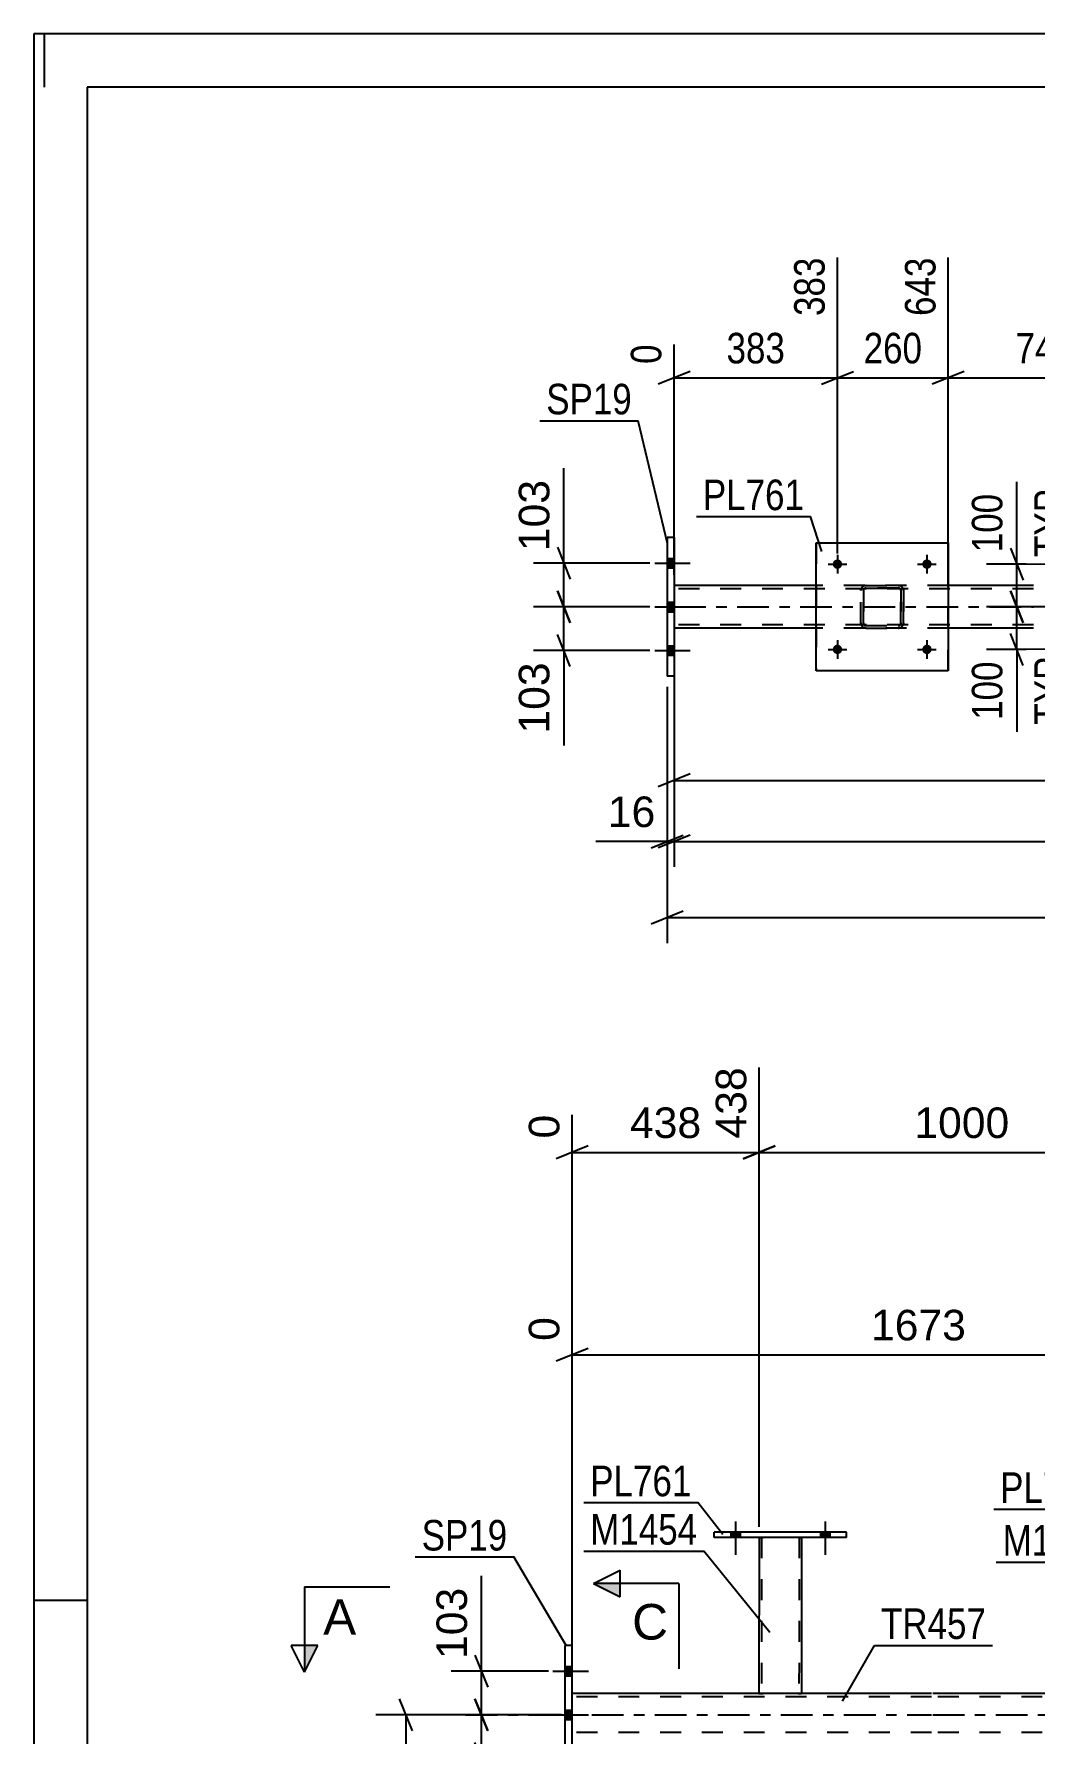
# Model space of a CAD drawing. Header units: millimetres. Extents: x 0 to 841, y 0 to 594.
# Drawn here: x 0 to 93.9, y 434.6 to 594 of the extents above; entities that cross this region are included whole.
import ezdxf

# ---------------------------------------------------------------- set-up
doc = ezdxf.new("R2010")
doc.units = ezdxf.units.MM
doc.linetypes.add('DXK_LINE_DOT2', pattern=[3.9198, 1.9599, -1.9599])
doc.linetypes.add('DXK_LINE_DOT3', pattern=[5.9187, 2.979, -0.9799, 0.9799, -0.9799])
doc.styles.add('Arial', font='ARIAL.TTF', dxfattribs={"height": 0.2})
doc.styles.add('Arial Narrow', font='ARIALN.TTF', dxfattribs={"height": 0.2})

# ---------------------------------------------------------------- blocks, each defined once
blk = doc.blocks.new('Unknown-318892622-1113')
at = {"color": 5, "linetype": 'Continuous'}
for p, q in [((841, 594), (0, 594)), ((0, 594), (0, 0)), ((1, 589), (1, 594)), ((836, 589), (5, 589)), ((5, 589), (5, 5)), ((5, 447), (0, 447))]:
    blk.add_line(p, q, dxfattribs=at)
blk = doc.blocks.new('Part-318892622-4693 - 4655')
at = {"color": 2, "linetype": 'Continuous'}
for p, q in [((49.87, 429.78), (49.87, 442.78)), ((50.51, 442.78), (49.87, 442.78)), ((50.51, 429.78), (50.51, 442.78)), ((49.87, 429.78), (50.51, 429.78))]:
    blk.add_line(p, q, dxfattribs=at)
blk = doc.blocks.new('Bolt-318892622-4871 - 4655')
at = {"linetype": 'Continuous'}
for points in [[(50.51, 439.94), (50.51, 440.82), (49.87, 440.82), (49.87, 439.94)], [(50.51, 439.94), (50.51, 440.82), (49.87, 440.82), (49.87, 439.94)], [(50.51, 439.94), (50.51, 440.82), (49.87, 440.82), (49.87, 439.94)], [(50.51, 435.82), (50.51, 436.7), (49.87, 436.7), (49.87, 435.82)], [(50.51, 435.82), (50.51, 436.7), (49.87, 436.7), (49.87, 435.82)], [(50.51, 431.74), (50.51, 432.62), (49.87, 432.62), (49.87, 431.74)], [(50.51, 431.74), (50.51, 432.62), (49.87, 432.62), (49.87, 431.74)], [(50.51, 431.74), (50.51, 432.62), (49.87, 432.62), (49.87, 431.74)]]:
    blk.add_hatch(color=1, dxfattribs=at).paths.add_polyline_path(points)
at = {"color": 1, "linetype": 'Continuous'}
for p, q in [((48.71, 440.38), (52.03, 440.38)), ((48.71, 440.38), (52.03, 440.38)), ((48.71, 440.38), (52.03, 440.38)), ((49.87, 440.82), (50.51, 440.82)), ((49.87, 440.82), (50.51, 440.82)), ((49.87, 440.82), (50.51, 440.82)), ((49.87, 439.94), (50.51, 439.94)), ((49.87, 439.94), (50.51, 439.94)), ((49.87, 439.94), (50.51, 439.94)), ((48.71, 436.26), (52.03, 436.26)), ((48.71, 436.26), (52.03, 436.26)), ((49.87, 436.7), (50.51, 436.7)), ((49.87, 436.7), (50.51, 436.7)), ((49.87, 435.82), (50.51, 435.82)), ((49.87, 435.82), (50.51, 435.82)), ((48.71, 432.18), (52.03, 432.18)), ((48.71, 432.18), (52.03, 432.18)), ((48.71, 432.18), (52.03, 432.18)), ((49.87, 432.62), (50.51, 432.62)), ((49.87, 432.62), (50.51, 432.62)), ((49.87, 432.62), (50.51, 432.62)), ((49.87, 431.74), (50.51, 431.74)), ((49.87, 431.74), (50.51, 431.74)), ((49.87, 431.74), (50.51, 431.74))]:
    blk.add_line(p, q, dxfattribs=at)
blk = doc.blocks.new('Part-318892622-5019 - 4655')
at = {"color": 2, "linetype": 'Continuous'}
for p, q in [((68.05, 452.92), (68.04, 438.28)), ((72.05, 452.92), (72.04, 438.28)), ((68.08, 438.28), (68.04, 438.28)), ((68.18, 438.28), (68.08, 438.28)), ((68.34, 438.28), (68.18, 438.28)), ((71.74, 438.28), (68.34, 438.28)), ((71.9, 438.28), (71.74, 438.28)), ((72, 438.28), (71.9, 438.28)), ((72.04, 438.28), (72, 438.28))]:
    blk.add_line(p, q, dxfattribs=at)
at = {"color": 7, "linetype": 'DXK_LINE_DOT2'}
for p, q in [((68.05, 452.92), (68.05, 452.92)), ((68.05, 452.92), (68.05, 452.92)), ((68.05, 452.92), (68.05, 452.92)), ((68.08, 452.92), (68.05, 452.92)), ((68.05, 452.92), (68.08, 452.92)), ((68.19, 452.92), (68.08, 452.92)), ((68.08, 452.92), (68.19, 452.92)), ((68.34, 452.92), (68.19, 452.92)), ((68.19, 452.92), (68.34, 452.92)), ((68.29, 452.92), (68.28, 438.28)), ((68.29, 452.92), (68.29, 452.92)), ((68.3, 452.92), (68.29, 452.92)), ((68.29, 452.92), (68.3, 452.92)), ((68.36, 452.92), (68.3, 452.92)), ((68.3, 452.92), (68.36, 452.92)), ((71.75, 452.92), (68.34, 452.92)), ((71.75, 452.92), (68.34, 452.92)), ((71.66, 452.92), (68.36, 452.92)), ((68.36, 452.92), (68.43, 452.92)), ((71.74, 452.92), (68.43, 452.92)), ((71.74, 452.92), (71.66, 452.92)), ((71.79, 452.92), (71.74, 452.92)), ((71.74, 452.92), (71.79, 452.92)), ((71.75, 452.92), (71.91, 452.92)), ((71.91, 452.92), (71.75, 452.92)), ((71.81, 452.92), (71.79, 452.92)), ((71.79, 452.92), (71.81, 452.92)), ((71.81, 452.92), (71.8, 438.28)), ((71.81, 452.92), (71.81, 452.92)), ((71.91, 452.92), (72.01, 452.92)), ((72.01, 452.92), (71.91, 452.92)), ((72.01, 452.92), (72.05, 452.92)), ((72.05, 452.92), (72.01, 452.92)), ((72.05, 452.92), (72.05, 452.92)), ((72.05, 452.92), (72.05, 452.92)), ((72.05, 452.92), (72.05, 452.92)), ((68.04, 438.28), (68.08, 438.28)), ((68.08, 438.28), (68.18, 438.28)), ((68.18, 438.28), (68.34, 438.28)), ((68.3, 438.28), (68.28, 438.28)), ((68.28, 438.28), (68.3, 438.28)), ((68.35, 438.28), (68.3, 438.28)), ((68.3, 438.28), (68.34, 438.28)), ((71.74, 438.28), (68.34, 438.28)), ((68.34, 438.28), (68.35, 438.28)), ((71.65, 438.28), (68.35, 438.28)), ((68.35, 438.28), (68.43, 438.28)), ((71.73, 438.28), (68.43, 438.28)), ((71.73, 438.28), (71.65, 438.28)), ((71.78, 438.28), (71.73, 438.28)), ((71.73, 438.28), (71.78, 438.28)), ((71.74, 438.28), (71.9, 438.28)), ((71.8, 438.28), (71.78, 438.28)), ((71.78, 438.28), (71.8, 438.28)), ((71.9, 438.28), (72, 438.28)), ((72, 438.28), (72.04, 438.28))]:
    blk.add_line(p, q, dxfattribs=at)
blk = doc.blocks.new('Part-318892622-5024 - 4655')
at = {"color": 2, "linetype": 'Continuous'}
for p, q in [((63.85, 452.92), (63.85, 453.4)), ((76.25, 453.4), (63.85, 453.4)), ((76.25, 452.92), (63.85, 452.92)), ((76.25, 452.92), (76.25, 453.4))]:
    blk.add_line(p, q, dxfattribs=at)
blk = doc.blocks.new('Part-318892622-5029 - 4655')
at = {"color": 2, "linetype": 'Continuous'}
for p, q in [((68.04, 438.28), (50.51, 438.28)), ((84.25, 438.28), (72.04, 438.28)), ((106.1, 438.28), (84.35, 438.28))]:
    blk.add_line(p, q, dxfattribs=at)
at = {"color": 7, "linetype": 'DXK_LINE_DOT2'}
for p, q in [((50.51, 434.28), (50.51, 438.28)), ((84.25, 437.96), (50.51, 437.96)), ((72.04, 438.28), (68.04, 438.28)), ((768.84, 437.96), (84.35, 437.96)), ((84.25, 434.6), (50.51, 434.6)), ((768.84, 434.6), (84.35, 434.6))]:
    blk.add_line(p, q, dxfattribs=at)
at = {"color": 7, "linetype": 'DXK_LINE_DOT3'}
for p, q in [((40.51, 436.28), (84.25, 436.28)), ((84.35, 436.28), (778.64, 436.28))]:
    blk.add_line(p, q, dxfattribs=at)
blk = doc.blocks.new('Bolt-318892622-5100 - 4655')
at = {"linetype": 'Continuous'}
for points in [[(65.41, 452.92), (66.29, 452.92), (66.29, 453.4), (65.41, 453.4)], [(73.81, 452.92), (74.69, 452.92), (74.69, 453.4), (73.81, 453.4)]]:
    blk.add_hatch(color=1, dxfattribs=at).paths.add_polyline_path(points)
at = {"color": 1, "linetype": 'Continuous'}
for p, q in [((65.85, 454.4), (65.85, 451.28)), ((74.25, 454.4), (74.25, 451.28)), ((65.41, 453.4), (65.41, 452.92)), ((66.29, 453.4), (66.29, 452.92)), ((73.81, 453.4), (73.81, 452.92)), ((74.69, 453.4), (74.69, 452.92))]:
    blk.add_line(p, q, dxfattribs=at)
blk = doc.blocks.new('Bolt-318892622-5129 - 4655')
at = {"linetype": 'Continuous'}
for points in [[(65.41, 452.92), (66.29, 452.92), (66.29, 453.4), (65.41, 453.4)], [(73.81, 452.92), (74.69, 452.92), (74.69, 453.4), (73.81, 453.4)]]:
    blk.add_hatch(color=1, dxfattribs=at).paths.add_polyline_path(points)
at = {"color": 1, "linetype": 'Continuous'}
for p, q in [((65.85, 454.4), (65.85, 451.28)), ((74.25, 454.4), (74.25, 451.28)), ((65.41, 453.4), (65.41, 452.92)), ((66.29, 453.4), (66.29, 452.92)), ((73.81, 453.4), (73.81, 452.92)), ((74.69, 453.4), (74.69, 452.92))]:
    blk.add_line(p, q, dxfattribs=at)
blk = doc.blocks.new('Part-318892622-6570 - 6435')
at = {"color": 2, "linetype": 'Continuous'}
for p, q in [((60.08, 546.75), (59.44, 546.75)), ((59.44, 546.75), (59.44, 533.75)), ((60.08, 546.75), (60.08, 533.75)), ((60.08, 533.75), (59.44, 533.75))]:
    blk.add_line(p, q, dxfattribs=at)
blk = doc.blocks.new('Bolt-318892622-6442 - 6435')
at = {"linetype": 'Continuous'}
for points in [[(74.97, 544.25), (74.98, 544.34), (75.01, 544.43), (75.05, 544.51), (75.12, 544.58), (75.19, 544.63), (75.27, 544.67), (75.36, 544.69), (75.46, 544.69), (75.55, 544.67), (75.63, 544.63), (75.7, 544.58), (75.77, 544.51), (75.81, 544.43), (75.84, 544.34), (75.85, 544.25), (75.84, 544.16), (75.81, 544.07), (75.77, 543.99), (75.7, 543.92), (75.63, 543.87), (75.55, 543.83), (75.46, 543.81), (75.36, 543.81), (75.27, 543.83), (75.19, 543.87), (75.12, 543.92), (75.05, 543.99), (75.01, 544.07), (74.98, 544.16)], [(83.37, 544.25), (83.38, 544.34), (83.41, 544.43), (83.45, 544.51), (83.52, 544.58), (83.59, 544.63), (83.67, 544.67), (83.76, 544.69), (83.86, 544.69), (83.95, 544.67), (84.03, 544.63), (84.1, 544.58), (84.17, 544.51), (84.21, 544.43), (84.24, 544.34), (84.25, 544.25), (84.24, 544.16), (84.21, 544.07), (84.17, 543.99), (84.1, 543.92), (84.03, 543.87), (83.95, 543.83), (83.86, 543.81), (83.76, 543.81), (83.67, 543.83), (83.59, 543.87), (83.52, 543.92), (83.45, 543.99), (83.41, 544.07), (83.38, 544.16)]]:
    blk.add_hatch(color=1, dxfattribs=at).paths.add_polyline_path(points)
at = {"color": 1, "linetype": 'Continuous'}
for p, q in [((74.53, 544.25), (76.29, 544.25)), ((75.41, 545.13), (75.41, 543.37)), ((82.93, 544.25), (84.69, 544.25)), ((83.81, 545.13), (83.81, 543.37))]:
    blk.add_line(p, q, dxfattribs=at)
blk = doc.blocks.new('Part-318892622-6510 - 6435')
at = {"color": 7, "linetype": 'DXK_LINE_DOT2'}
for p, q in [((77.9, 542.21), (78.08, 542.25)), ((78.09, 542.25), (77.91, 542.21)), ((78.09, 542.25), (78.08, 542.25)), ((78.08, 542.25), (81.12, 542.25)), ((78.09, 542.25), (81.13, 542.25)), ((81.12, 542.25), (81.13, 542.25)), ((81.12, 542.25), (81.31, 542.21)), ((81.31, 542.21), (81.13, 542.25)), ((77.6, 541.77), (77.64, 541.95)), ((77.6, 541.77), (77.61, 541.77)), ((77.6, 538.73), (77.6, 541.77)), ((77.65, 541.95), (77.61, 541.77)), ((77.61, 538.73), (77.61, 541.77)), ((77.86, 541.86), (77.84, 541.77)), ((77.85, 541.77), (77.84, 541.77)), ((77.84, 541.77), (77.84, 538.73)), ((77.85, 541.77), (77.87, 541.86)), ((77.85, 538.73), (77.85, 541.77)), ((77.92, 541.94), (77.86, 541.86)), ((77.87, 541.86), (77.92, 541.94)), ((77.92, 541.94), (78, 541.99)), ((77.99, 541.99), (77.92, 541.94)), ((78.08, 542.01), (77.99, 541.99)), ((78, 541.99), (78.09, 542.01)), ((78.08, 542.01), (78.09, 542.01)), ((81.12, 542.01), (78.08, 542.01)), ((78.09, 542.01), (81.13, 542.01)), ((81.13, 542.01), (81.12, 542.01)), ((81.22, 541.99), (81.12, 542.01)), ((81.13, 542.01), (81.22, 541.99)), ((81.22, 541.99), (81.22, 541.99)), ((81.22, 541.99), (81.3, 541.94)), ((81.29, 541.94), (81.22, 541.99)), ((81.35, 541.86), (81.29, 541.94)), ((81.3, 541.94), (81.35, 541.86)), ((81.35, 541.86), (81.37, 541.77)), ((81.36, 541.77), (81.35, 541.86)), ((81.37, 541.77), (81.36, 541.77)), ((81.36, 541.77), (81.36, 538.73)), ((81.37, 538.73), (81.37, 541.77)), ((81.57, 541.95), (81.6, 541.77)), ((81.61, 541.77), (81.57, 541.95)), ((81.61, 541.77), (81.6, 541.77)), ((81.6, 541.77), (81.6, 538.73)), ((81.61, 538.73), (81.61, 541.77)), ((77.61, 538.73), (77.6, 538.73)), ((77.64, 538.55), (77.6, 538.73)), ((77.61, 538.73), (77.65, 538.55)), ((77.84, 538.73), (77.85, 538.73)), ((77.84, 538.73), (77.86, 538.64)), ((77.87, 538.64), (77.85, 538.73)), ((77.86, 538.64), (77.92, 538.56)), ((77.92, 538.56), (77.87, 538.64)), ((77.9, 538.29), (77.91, 538.29)), ((78.08, 538.25), (77.9, 538.29)), ((77.91, 538.29), (78.09, 538.25)), ((78, 538.51), (77.92, 538.56)), ((77.92, 538.56), (77.99, 538.51)), ((77.99, 538.51), (78.08, 538.49)), ((78.09, 538.49), (78, 538.51)), ((78.09, 538.49), (78.08, 538.49)), ((78.08, 538.49), (81.12, 538.49)), ((78.09, 538.25), (78.08, 538.25)), ((78.08, 538.25), (81.12, 538.25)), ((78.09, 538.49), (81.13, 538.49)), ((78.09, 538.25), (81.13, 538.25)), ((81.12, 538.49), (81.22, 538.51)), ((81.12, 538.49), (81.13, 538.49)), ((81.31, 538.29), (81.12, 538.25)), ((81.12, 538.25), (81.13, 538.25)), ((81.22, 538.51), (81.13, 538.49)), ((81.13, 538.25), (81.31, 538.29)), ((81.3, 538.56), (81.22, 538.51)), ((81.22, 538.51), (81.29, 538.56)), ((81.29, 538.56), (81.35, 538.64)), ((81.35, 538.64), (81.3, 538.56)), ((81.37, 538.73), (81.35, 538.64)), ((81.35, 538.64), (81.36, 538.73)), ((81.36, 538.73), (81.37, 538.73)), ((81.6, 538.73), (81.57, 538.55)), ((81.57, 538.55), (81.61, 538.73)), ((81.6, 538.73), (81.61, 538.73))]:
    blk.add_line(p, q, dxfattribs=at)
at = {"color": 7, "linetype": 'DXK_LINE_DOT3'}
blk.add_line((79.61, 540.25), (79.6, 540.25), dxfattribs=at)
at = {"color": 7, "linetype": 'DXK_LINE_DOT2'}
for centre, start, end in [((78.08, 541.77), 112.5, 157.5), ((78.09, 541.77), 112.5, 157.5), ((81.12, 541.77), 22.5, 67.5), ((81.13, 541.77), 22.5, 67.5), ((78.08, 538.73), 202.5, 247.5), ((78.09, 538.73), 202.5, 247.5), ((81.12, 538.73), 292.5, 337.5), ((81.13, 538.73), 292.5, 337.5)]:
    blk.add_arc(centre, 0.48, start, end, dxfattribs=at)
blk = doc.blocks.new('Bolt-318892622-6516 - 6435')
at = {"linetype": 'Continuous'}
for points in [[(59.44, 544.79), (59.44, 543.91), (60.08, 543.91), (60.08, 544.79)], [(59.44, 544.79), (59.44, 543.91), (60.08, 543.91), (60.08, 544.79)], [(59.44, 544.79), (59.44, 543.91), (60.08, 543.91), (60.08, 544.79)], [(59.44, 540.67), (59.44, 539.79), (60.08, 539.79), (60.08, 540.67)], [(59.44, 540.67), (59.44, 539.79), (60.08, 539.79), (60.08, 540.67)], [(59.44, 536.59), (59.44, 535.71), (60.08, 535.71), (60.08, 536.59)], [(59.44, 536.59), (59.44, 535.71), (60.08, 535.71), (60.08, 536.59)], [(59.44, 536.59), (59.44, 535.71), (60.08, 535.71), (60.08, 536.59)]]:
    blk.add_hatch(color=1, dxfattribs=at).paths.add_polyline_path(points)
at = {"color": 1, "linetype": 'Continuous'}
for p, q in [((58.28, 544.35), (61.6, 544.35)), ((58.28, 544.35), (61.6, 544.35)), ((58.28, 544.35), (61.6, 544.35)), ((59.44, 544.79), (60.08, 544.79)), ((59.44, 544.79), (60.08, 544.79)), ((59.44, 544.79), (60.08, 544.79)), ((59.44, 543.91), (60.08, 543.91)), ((59.44, 543.91), (60.08, 543.91)), ((59.44, 543.91), (60.08, 543.91)), ((59.44, 540.67), (60.08, 540.67)), ((59.44, 540.67), (60.08, 540.67)), ((58.28, 540.23), (61.6, 540.23)), ((58.28, 540.23), (61.6, 540.23)), ((59.44, 539.79), (60.08, 539.79)), ((59.44, 539.79), (60.08, 539.79)), ((58.28, 536.15), (61.6, 536.15)), ((58.28, 536.15), (61.6, 536.15)), ((58.28, 536.15), (61.6, 536.15)), ((59.44, 536.59), (60.08, 536.59)), ((59.44, 536.59), (60.08, 536.59)), ((59.44, 536.59), (60.08, 536.59)), ((59.44, 535.71), (60.08, 535.71)), ((59.44, 535.71), (60.08, 535.71)), ((59.44, 535.71), (60.08, 535.71))]:
    blk.add_line(p, q, dxfattribs=at)
blk = doc.blocks.new('Bolt-318892622-6454 - 6435')
at = {"linetype": 'Continuous'}
for points in [[(74.97, 536.25), (74.98, 536.34), (75.01, 536.43), (75.05, 536.51), (75.12, 536.58), (75.19, 536.63), (75.27, 536.67), (75.36, 536.69), (75.46, 536.69), (75.55, 536.67), (75.63, 536.63), (75.7, 536.58), (75.77, 536.51), (75.81, 536.43), (75.84, 536.34), (75.85, 536.25), (75.84, 536.16), (75.81, 536.07), (75.77, 535.99), (75.7, 535.92), (75.63, 535.87), (75.55, 535.83), (75.46, 535.81), (75.36, 535.81), (75.27, 535.83), (75.19, 535.87), (75.12, 535.92), (75.05, 535.99), (75.01, 536.07), (74.98, 536.16)], [(83.37, 536.25), (83.38, 536.34), (83.41, 536.43), (83.45, 536.51), (83.52, 536.58), (83.59, 536.63), (83.67, 536.67), (83.76, 536.69), (83.86, 536.69), (83.95, 536.67), (84.03, 536.63), (84.1, 536.58), (84.17, 536.51), (84.21, 536.43), (84.24, 536.34), (84.25, 536.25), (84.24, 536.16), (84.21, 536.07), (84.17, 535.99), (84.1, 535.92), (84.03, 535.87), (83.95, 535.83), (83.86, 535.81), (83.76, 535.81), (83.67, 535.83), (83.59, 535.87), (83.52, 535.92), (83.45, 535.99), (83.41, 536.07), (83.38, 536.16)]]:
    blk.add_hatch(color=1, dxfattribs=at).paths.add_polyline_path(points)
at = {"color": 1, "linetype": 'Continuous'}
for p, q in [((74.53, 536.25), (76.29, 536.25)), ((75.41, 537.13), (75.41, 535.37)), ((82.93, 536.25), (84.69, 536.25)), ((83.81, 537.13), (83.81, 535.37))]:
    blk.add_line(p, q, dxfattribs=at)
blk = doc.blocks.new('Part-318892622-6492 - 6435')
at = {"color": 2, "linetype": 'Continuous'}
for p, q in [((73.41, 542.25), (60.08, 542.25)), ((93.81, 542.25), (85.81, 542.25)), ((73.41, 538.25), (60.08, 538.25)), ((93.81, 538.25), (85.81, 538.25))]:
    blk.add_line(p, q, dxfattribs=at)
at = {"color": 7, "linetype": 'DXK_LINE_DOT2'}
for p, q in [((60.08, 542.25), (60.08, 538.25)), ((85.81, 542.25), (73.41, 542.25)), ((93.81, 541.93), (60.08, 541.93)), ((93.81, 538.57), (60.08, 538.57)), ((85.81, 538.25), (73.41, 538.25))]:
    blk.add_line(p, q, dxfattribs=at)
at = {"color": 7, "linetype": 'DXK_LINE_DOT3'}
blk.add_line((60.08, 540.25), (93.81, 540.25), dxfattribs=at)
blk = doc.blocks.new('Part-318892622-6497 - 6435')
at = {"color": 2, "linetype": 'Continuous'}
for p, q in [((73.41, 534.25), (73.41, 546.25)), ((73.41, 546.25), (73.41, 546.25)), ((73.41, 546.25), (85.81, 546.25)), ((85.81, 546.25), (85.81, 534.25)), ((73.41, 534.25), (73.41, 534.25)), ((85.81, 534.25), (73.41, 534.25))]:
    blk.add_line(p, q, dxfattribs=at)
at = {"color": 7, "linetype": 'DXK_LINE_DOT2'}
for p, q in [((73.41, 546.25), (73.41, 534.25)), ((73.41, 546.25), (73.41, 546.25)), ((85.81, 534.25), (85.81, 546.25)), ((73.41, 534.25), (73.41, 534.25))]:
    blk.add_line(p, q, dxfattribs=at)
blk = doc.blocks.new('StraightDimension-318892622-6076 - 4655')
at = {"color": 7, "linetype": 'Continuous'}
for p, q in [((35.52, 434.78), (34.32, 437.78)), ((49.51, 436.28), (32.07, 436.28)), ((34.92, 310.42), (34.92, 436.28)), ((34.32, 311.92), (35.52, 308.92)), ((92.51, 310.42), (32.07, 310.42))]:
    blk.add_line(p, q, dxfattribs=at)
at = {"color": 0}
blk.add_wipeout([(34.17, 378.4), (29.97, 378.4), (29.97, 368.31), (34.17, 368.31)], dxfattribs=at)
at = {"color": 3, "style": 'Arial'}
blk.add_text('3147', height=2.865, rotation=90.0002, dxfattribs=at).set_placement((33.57, 368.91))
blk = doc.blocks.new('StraightDimension-318892622-5683 - 4655')
at = {"color": 7, "linetype": 'Continuous'}
for p, q in [((41.39, 441.88), (42.59, 438.88)), ((48.28, 440.38), (39.14, 440.38)), ((41.99, 436.28), (41.99, 440.38)), ((42.59, 434.78), (41.39, 437.78)), ((48.87, 436.28), (39.14, 436.28))]:
    blk.add_line(p, q, dxfattribs=at)
at = {"color": 0}
blk.add_wipeout([(41.24, 448.78), (37.04, 448.78), (37.04, 440.91), (41.24, 440.91)], dxfattribs=at)
at = {"color": 7, "linetype": 'Continuous'}
blk.add_line((41.99, 440.38), (41.99, 449.3), dxfattribs=at)
blk.add_line((41.99, 440.38), (41.99, 449.3), dxfattribs=at)
at = {"color": 3, "style": 'Arial'}
blk.add_text('103', height=2.865, rotation=90.0002, dxfattribs=at).set_placement((40.64, 441.51))
blk = doc.blocks.new('StraightDimension-318892622-5236 - 4655')
at = {"color": 7, "linetype": 'Continuous'}
for p, q in [((115.49, 435.28), (115.49, 480.25)), ((50.51, 439.28), (50.51, 473.58)), ((52.01, 470.66), (49.01, 469.46)), ((113.99, 469.46), (116.99, 470.66)), ((50.51, 470.06), (115.49, 470.06))]:
    blk.add_line(p, q, dxfattribs=at)
at = {"color": 0, "linetype": 'Continuous'}
for points in [[(114.89, 480.85), (110.69, 480.85), (110.69, 470.76), (114.89, 470.76)], [(49.91, 474.18), (45.71, 474.18), (45.71, 470.76), (49.91, 470.76)]]:
    blk.add_wipeout(points, dxfattribs=at)
at = {"color": 0}
blk.add_wipeout([(88.05, 470.81), (88.05, 475.01), (77.96, 475.01), (77.96, 470.81)], dxfattribs=at)
at = {"color": 3, "linetype": 'Continuous', "style": 'Arial'}
for s, height, p in [('1673', 2.865, (114.29, 471.36)), ('0', 2.87, (49.31, 471.36))]:
    blk.add_text(s, height=height, rotation=90.0002, dxfattribs=at).set_placement(p)
at = {"color": 3, "style": 'Arial'}
blk.add_text('1673', height=2.865, dxfattribs=at).set_placement((78.56, 471.41))
blk = doc.blocks.new('StraightDimension-318892622-5501 - 4655')
at = {"color": 7, "linetype": 'Continuous'}
for p, q in [((106.11, 453.91), (106.11, 499.25)), ((68.05, 453.92), (68.05, 497.02)), ((69.55, 489.65), (66.55, 488.45)), ((104.61, 488.45), (107.61, 489.65)), ((68.05, 489.05), (106.11, 489.05))]:
    blk.add_line(p, q, dxfattribs=at)
at = {"color": 0, "linetype": 'Continuous'}
blk.add_wipeout([(105.51, 499.85), (101.31, 499.85), (101.31, 489.75), (105.51, 489.75)], dxfattribs=at)
at = {"color": 0}
blk.add_wipeout([(92.12, 489.8), (92.12, 494), (82.03, 494), (82.03, 489.8)], dxfattribs=at)
at = {"color": 3, "linetype": 'Continuous', "style": 'Arial'}
blk.add_text('1438', height=2.865, rotation=90.0002, dxfattribs=at).set_placement((104.91, 490.35))
at = {"color": 3, "style": 'Arial'}
blk.add_text('1000', height=2.865, dxfattribs=at).set_placement((82.63, 490.4))
blk = doc.blocks.new('StraightDimension-318892622-5651 - 4655')
at = {"color": 7, "linetype": 'Continuous'}
for p, q in [((68.05, 453.92), (68.05, 497.02)), ((50.51, 439.28), (50.51, 492.58)), ((52.01, 489.65), (49.01, 488.45)), ((66.55, 488.45), (69.55, 489.65)), ((50.51, 489.05), (68.05, 489.05))]:
    blk.add_line(p, q, dxfattribs=at)
at = {"color": 0, "linetype": 'Continuous'}
blk.add_wipeout([(49.91, 493.18), (45.71, 493.18), (45.71, 489.75), (49.91, 489.75)], dxfattribs=at)
at = {"color": 0}
blk.add_wipeout([(63.21, 489.8), (63.21, 494), (55.34, 494), (55.34, 489.8)], dxfattribs=at)
at = {"color": 3, "style": 'Arial'}
blk.add_text('438', height=2.865, dxfattribs=at).set_placement((55.94, 490.4))
at = {"color": 3, "linetype": 'Continuous', "style": 'Arial'}
blk.add_text('0', height=2.87, rotation=90.0002, dxfattribs=at).set_placement((49.31, 490.35))
at = {"color": 0, "linetype": 'Continuous'}
blk.add_wipeout([(67.45, 497.62), (63.25, 497.62), (63.25, 489.75), (67.45, 489.75)], dxfattribs=at)
at = {"color": 3, "linetype": 'Continuous', "style": 'Arial'}
blk.add_text('438', height=2.865, rotation=90.0002, dxfattribs=at).set_placement((66.85, 490.35))
blk = doc.blocks.new('StraightDimension-318892622-5675 - 4655')
at = {"color": 7, "linetype": 'Continuous'}
for p, q in [((41.39, 437.78), (42.59, 434.78)), ((48.87, 436.28), (39.14, 436.28)), ((41.99, 432.18), (41.99, 436.28)), ((42.59, 430.68), (41.39, 433.68)), ((48.25, 432.18), (39.14, 432.18))]:
    blk.add_line(p, q, dxfattribs=at)
at = {"color": 0}
blk.add_wipeout([(41.24, 431.66), (37.04, 431.66), (37.04, 423.79), (41.24, 423.79)], dxfattribs=at)
at = {"color": 7, "linetype": 'Continuous'}
blk.add_line((41.99, 432.18), (41.99, 423.26), dxfattribs=at)
blk.add_line((41.99, 432.18), (41.99, 423.26), dxfattribs=at)
at = {"color": 3, "style": 'Arial'}
blk.add_text('103', height=2.865, rotation=90.0002, dxfattribs=at).set_placement((40.64, 424.39))
blk = doc.blocks.new('StraightDimension-318892622-6846 - 6435')
at = {"color": 7, "linetype": 'Continuous'}
for p, q in [((49.12, 541.75), (50.32, 538.75)), ((57.8, 540.25), (46.87, 540.25)), ((49.72, 536.15), (49.72, 540.25)), ((50.32, 534.65), (49.12, 537.65)), ((57.8, 536.15), (46.87, 536.15))]:
    blk.add_line(p, q, dxfattribs=at)
at = {"color": 0}
blk.add_wipeout([(48.97, 535.62), (44.77, 535.62), (44.77, 527.75), (48.97, 527.75)], dxfattribs=at)
at = {"color": 7, "linetype": 'Continuous'}
blk.add_line((49.72, 536.15), (49.72, 527.23), dxfattribs=at)
blk.add_line((49.72, 536.15), (49.72, 527.23), dxfattribs=at)
at = {"color": 3, "style": 'Arial'}
blk.add_text('103', height=2.865, rotation=90.0002, dxfattribs=at).set_placement((48.37, 528.35))
blk = doc.blocks.new('StraightDimension-318892622-6740 - 6435')
at = {"color": 7, "linetype": 'Continuous'}
for p, q in [((59.44, 532.75), (59.44, 508.68)), ((60.94, 511.68), (57.94, 510.48)), ((59.44, 511.08), (769.48, 511.08))]:
    blk.add_line(p, q, dxfattribs=at)
blk = doc.blocks.new('StraightDimension-318892622-6751 - 6435')
at = {"color": 7, "linetype": 'Continuous'}
for p, q in [((91.64, 545.75), (92.84, 542.75)), ((102.91, 544.25), (89.39, 544.25)), ((92.24, 540.25), (92.24, 544.25)), ((92.84, 538.75), (91.64, 541.75)), ((102.91, 540.25), (89.39, 540.25))]:
    blk.add_line(p, q, dxfattribs=at)
at = {"color": 0, "linetype": 'Continuous'}
blk.add_wipeout([(97.34, 551.91), (93.14, 551.91), (93.14, 544.32), (97.34, 544.32)], dxfattribs=at)
at = {"color": 0}
blk.add_wipeout([(91.49, 551.46), (87.29, 551.46), (87.29, 544.77), (91.49, 544.77)], dxfattribs=at)
at = {"color": 7, "linetype": 'Continuous'}
blk.add_line((92.24, 544.25), (92.24, 551.98), dxfattribs=at)
blk.add_line((92.24, 544.25), (92.24, 551.98), dxfattribs=at)
at = {"color": 3, "style": 'Arial Narrow'}
blk.add_text('100', height=2.863, rotation=90.0002, dxfattribs=at).set_placement((90.89, 545.37))
at = {"color": 3, "linetype": 'Continuous', "style": 'Arial Narrow'}
blk.add_text('TYP', height=2.863, rotation=90.0002, dxfattribs=at).set_placement((96.74, 544.92))
blk = doc.blocks.new('StraightDimension-318892622-6771 - 6435')
at = {"color": 7, "linetype": 'Continuous'}
for p, q in [((91.64, 541.75), (92.84, 538.75)), ((102.91, 540.25), (89.39, 540.25)), ((92.24, 536.25), (92.24, 540.25)), ((92.84, 534.75), (91.64, 537.75)), ((102.91, 536.25), (89.39, 536.25))]:
    blk.add_line(p, q, dxfattribs=at)
at = {"color": 0}
blk.add_wipeout([(91.49, 535.72), (87.29, 535.72), (87.29, 529.04), (91.49, 529.04)], dxfattribs=at)
at = {"color": 0, "linetype": 'Continuous'}
blk.add_wipeout([(97.34, 536.18), (93.14, 536.18), (93.14, 528.59), (97.34, 528.59)], dxfattribs=at)
at = {"color": 7, "linetype": 'Continuous'}
blk.add_line((92.24, 536.25), (92.24, 528.52), dxfattribs=at)
blk.add_line((92.24, 536.25), (92.24, 528.52), dxfattribs=at)
at = {"color": 3, "style": 'Arial Narrow'}
blk.add_text('100', height=2.863, rotation=90.0002, dxfattribs=at).set_placement((90.89, 529.64))
at = {"color": 3, "linetype": 'Continuous', "style": 'Arial Narrow'}
blk.add_text('TYP', height=2.863, rotation=90.0002, dxfattribs=at).set_placement((96.74, 529.19))
blk = doc.blocks.new('StraightDimension-318892622-6836 - 6435')
at = {"color": 7, "linetype": 'Continuous'}
for p, q in [((49.12, 545.85), (50.32, 542.85)), ((57.8, 544.35), (46.87, 544.35)), ((49.72, 540.25), (49.72, 544.35)), ((50.32, 538.75), (49.12, 541.75)), ((57.8, 540.25), (46.87, 540.25))]:
    blk.add_line(p, q, dxfattribs=at)
at = {"color": 0}
blk.add_wipeout([(48.97, 552.75), (44.77, 552.75), (44.77, 544.87), (48.97, 544.87)], dxfattribs=at)
at = {"color": 7, "linetype": 'Continuous'}
blk.add_line((49.72, 544.35), (49.72, 553.27), dxfattribs=at)
blk.add_line((49.72, 544.35), (49.72, 553.27), dxfattribs=at)
at = {"color": 3, "style": 'Arial'}
blk.add_text('103', height=2.865, rotation=90.0002, dxfattribs=at).set_placement((48.37, 545.47))
blk = doc.blocks.new('StraightDimension-318892622-6867 - 6435')
at = {"color": 7, "linetype": 'Continuous'}
for p, q in [((60.08, 532.75), (60.08, 515.83)), ((61.58, 518.83), (58.58, 517.63)), ((60.08, 518.23), (768.84, 518.23))]:
    blk.add_line(p, q, dxfattribs=at)
blk = doc.blocks.new('StraightDimension-318892622-6877 - 6435')
at = {"color": 7, "linetype": 'Continuous'}
for p, q in [((59.44, 532.75), (59.44, 515.83)), ((60.08, 532.75), (60.08, 515.83)), ((57.94, 517.63), (60.94, 518.83)), ((61.58, 518.83), (58.58, 517.63)), ((59.44, 518.23), (60.08, 518.23))]:
    blk.add_line(p, q, dxfattribs=at)
at = {"color": 0}
blk.add_wipeout([(58.91, 518.98), (58.91, 523.18), (53.26, 523.18), (53.26, 518.98)], dxfattribs=at)
at = {"color": 7, "linetype": 'Continuous'}
blk.add_line((59.44, 518.23), (52.74, 518.23), dxfattribs=at)
blk.add_line((59.44, 518.23), (52.74, 518.23), dxfattribs=at)
at = {"color": 3, "style": 'Arial'}
blk.add_text('16', height=2.865, dxfattribs=at).set_placement((53.86, 519.58))
blk = doc.blocks.new('StraightDimension-318892622-7521 - 6435')
at = {"color": 7, "linetype": 'Continuous'}
for p, q in [((60.08, 537.25), (60.08, 521.56)), ((61.58, 524.56), (58.58, 523.36)), ((60.08, 523.96), (715.69, 523.96))]:
    blk.add_line(p, q, dxfattribs=at)
blk = doc.blocks.new('StraightDimension-318892622-12659 - 6435')
at = {"color": 7, "linetype": 'Continuous'}
for p, q in [((85.81, 543.25), (85.81, 573.02)), ((103.91, 545.25), (103.91, 570.35)), ((87.31, 562.34), (84.31, 561.14)), ((85.81, 561.74), (103.91, 561.74)), ((102.41, 561.14), (105.41, 562.34))]:
    blk.add_line(p, q, dxfattribs=at)
at = {"color": 0, "linetype": 'Continuous'}
blk.add_wipeout([(103.31, 570.95), (99.11, 570.95), (99.11, 562.44), (103.31, 562.44)], dxfattribs=at)
at = {"color": 0}
blk.add_wipeout([(98.2, 562.49), (98.2, 566.69), (91.52, 566.69), (91.52, 562.49)], dxfattribs=at)
at = {"color": 3, "linetype": 'Continuous', "style": 'Arial Narrow'}
blk.add_text('1383', height=2.863, rotation=90.0002, dxfattribs=at).set_placement((102.71, 563.04))
at = {"color": 3, "style": 'Arial Narrow'}
blk.add_text('740', height=2.863, dxfattribs=at).set_placement((92.12, 563.09))
blk = doc.blocks.new('StraightDimension-318892622-12660 - 6435')
at = {"color": 7, "linetype": 'Continuous'}
for p, q in [((75.41, 545.25), (75.41, 573.02)), ((85.81, 543.25), (85.81, 573.02)), ((73.91, 561.14), (76.91, 562.34)), ((75.41, 561.74), (85.81, 561.74)), ((87.31, 562.34), (84.31, 561.14))]:
    blk.add_line(p, q, dxfattribs=at)
at = {"color": 0}
blk.add_wipeout([(83.95, 562.49), (83.95, 566.69), (77.27, 566.69), (77.27, 562.49)], dxfattribs=at)
at = {"color": 3, "style": 'Arial Narrow'}
blk.add_text('260', height=2.863, dxfattribs=at).set_placement((77.87, 563.09))
at = {"color": 0, "linetype": 'Continuous'}
blk.add_wipeout([(85.21, 573.62), (81.01, 573.62), (81.01, 566.94), (85.21, 566.94)], dxfattribs=at)
at = {"color": 3, "linetype": 'Continuous', "style": 'Arial Narrow'}
blk.add_text('643', height=2.863, rotation=90.0002, dxfattribs=at).set_placement((84.61, 567.54))
blk = doc.blocks.new('StraightDimension-318892622-12661 - 6435')
at = {"color": 7, "linetype": 'Continuous'}
for p, q in [((75.41, 545.25), (75.41, 573.02)), ((60.08, 543.25), (60.08, 564.87)), ((61.58, 562.34), (58.58, 561.14)), ((60.08, 561.74), (75.41, 561.74)), ((73.91, 561.14), (76.91, 562.34))]:
    blk.add_line(p, q, dxfattribs=at)
at = {"color": 0}
blk.add_wipeout([(71.09, 562.49), (71.09, 566.69), (64.4, 566.69), (64.4, 562.49)], dxfattribs=at)
at = {"color": 0, "linetype": 'Continuous'}
blk.add_wipeout([(59.48, 565.47), (55.28, 565.47), (55.28, 562.44), (59.48, 562.44)], dxfattribs=at)
at = {"color": 3, "linetype": 'Continuous', "style": 'Arial Narrow'}
blk.add_text('0', height=2.86, rotation=90.0002, dxfattribs=at).set_placement((58.88, 563.04))
at = {"color": 3, "style": 'Arial Narrow'}
blk.add_text('383', height=2.863, dxfattribs=at).set_placement((65, 563.09))
at = {"color": 0, "linetype": 'Continuous'}
blk.add_wipeout([(74.81, 573.62), (70.61, 573.62), (70.61, 566.94), (74.81, 566.94)], dxfattribs=at)
at = {"color": 3, "linetype": 'Continuous', "style": 'Arial Narrow'}
blk.add_text('383', height=2.863, rotation=90.0002, dxfattribs=at).set_placement((74.21, 567.54))
blk = doc.blocks.new('Mark-318892622-4689 - 4655')
at = {"color": 0}
blk.add_wipeout([(44.43, 451.69), (44.43, 454.69), (36.39, 454.69), (36.39, 451.69)], dxfattribs=at)
blk.add_wipeout([(44.43, 451.69), (44.43, 454.69), (36.39, 454.69), (36.39, 451.69)], dxfattribs=at)
at = {"color": 30, "linetype": 'Continuous'}
for p in [(35.79, 451.09), (49.94, 442.77)]:
    blk.add_line(p, (45.03, 451.09), dxfattribs=at)
at = {"color": 3, "style": 'Arial Narrow'}
blk.add_text('SP19', height=2.863, dxfattribs=at).set_placement((36.39, 451.69))
blk = doc.blocks.new('Mark-318892622-4929 - 4655')
at = {"color": 0}
blk.add_wipeout([(100.98, 451.21), (100.98, 454.21), (90.92, 454.21), (90.92, 451.21)], dxfattribs=at)
blk.add_wipeout([(100.98, 451.21), (100.98, 454.21), (90.92, 454.21), (90.92, 451.21)], dxfattribs=at)
at = {"color": 30, "linetype": 'Continuous'}
for p in [(90.32, 450.61), (106.84, 443.75)]:
    blk.add_line(p, (101.58, 450.61), dxfattribs=at)
at = {"color": 3, "style": 'Arial Narrow'}
blk.add_text('M1454', height=2.863, dxfattribs=at).set_placement((90.92, 451.21))
blk = doc.blocks.new('Mark-318892622-4964 - 4655')
at = {"color": 0}
blk.add_wipeout([(100.18, 456.16), (100.18, 459.16), (90.68, 459.16), (90.68, 456.16)], dxfattribs=at)
blk.add_wipeout([(100.18, 456.16), (100.18, 459.16), (90.68, 459.16), (90.68, 456.16)], dxfattribs=at)
at = {"color": 30, "linetype": 'Continuous'}
for p in [(90.08, 455.56), (102.41, 453.07)]:
    blk.add_line(p, (100.78, 455.56), dxfattribs=at)
at = {"color": 3, "style": 'Arial Narrow'}
blk.add_text('PL761', height=2.863, dxfattribs=at).set_placement((90.68, 456.16))
blk = doc.blocks.new('Mark-318892622-5015 - 4655')
at = {"color": 0}
blk.add_wipeout([(62.27, 452.24), (62.27, 455.24), (52.21, 455.24), (52.21, 452.24)], dxfattribs=at)
blk.add_wipeout([(62.27, 452.24), (62.27, 455.24), (52.21, 455.24), (52.21, 452.24)], dxfattribs=at)
at = {"color": 30, "linetype": 'Continuous'}
for p in [(51.61, 451.64), (69.06, 443.99)]:
    blk.add_line(p, (62.87, 451.64), dxfattribs=at)
at = {"color": 3, "style": 'Arial Narrow'}
blk.add_text('M1454', height=2.863, dxfattribs=at).set_placement((52.21, 452.24))
blk = doc.blocks.new('Mark-318892622-5020 - 4655')
at = {"color": 0}
blk.add_wipeout([(61.71, 456.78), (61.71, 459.78), (52.21, 459.78), (52.21, 456.78)], dxfattribs=at)
blk.add_wipeout([(61.71, 456.78), (61.71, 459.78), (52.21, 459.78), (52.21, 456.78)], dxfattribs=at)
at = {"color": 30, "linetype": 'Continuous'}
for p in [(51.61, 456.18), (64.64, 453.18)]:
    blk.add_line(p, (62.31, 456.18), dxfattribs=at)
at = {"color": 3, "style": 'Arial Narrow'}
blk.add_text('PL761', height=2.863, dxfattribs=at).set_placement((52.21, 456.78))
blk = doc.blocks.new('Mark-318892622-5025 - 4655')
at = {"color": 0}
blk.add_wipeout([(89.36, 443.39), (89.36, 446.39), (79.5, 446.39), (79.5, 443.39)], dxfattribs=at)
blk.add_wipeout([(89.36, 443.39), (89.36, 446.39), (79.5, 446.39), (79.5, 443.39)], dxfattribs=at)
at = {"color": 30, "linetype": 'Continuous'}
for p, q in [((75.88, 437.56), (78.9, 442.79)), ((78.9, 442.79), (89.96, 442.79))]:
    blk.add_line(p, q, dxfattribs=at)
at = {"color": 3, "style": 'Arial Narrow'}
blk.add_text('TR457', height=2.863, dxfattribs=at).set_placement((79.5, 443.39))
blk = doc.blocks.new('SectionMark-318892622-6345 - 4655')
at = {"linetype": 'Continuous'}
blk.add_hatch(color=6, dxfattribs=at).paths.add_polyline_path([(25.39, 442.78), (26.64, 442.78), (25.39, 440.28)])
at = {"color": 6, "linetype": 'Continuous'}
for p, q in [((25.39, 448.28), (33.39, 448.28)), ((25.39, 448.28), (25.39, 440.28)), ((25.39, 440.28), (24.14, 442.78)), ((26.64, 442.78), (24.14, 442.78)), ((25.39, 440.28), (26.64, 442.78))]:
    blk.add_line(p, q, dxfattribs=at)
at = {"color": 0, "linetype": 'Continuous'}
blk.add_wipeout([(30.25, 443.78), (30.25, 447.28), (27.14, 447.28), (27.14, 443.78)], dxfattribs=at)
at = {"color": 3, "linetype": 'Continuous', "style": 'Arial'}
blk.add_text('A', height=3.34, dxfattribs=at).set_placement((27.14, 443.78))
blk = doc.blocks.new('SectionMark-318892622-6351 - 4655')
at = {"linetype": 'Continuous'}
for points in [[(55.01, 448.58), (55.01, 447.33), (52.51, 448.58)], [(55.01, 426.13), (55.01, 424.88), (52.51, 424.88)]]:
    blk.add_hatch(color=6, dxfattribs=at).paths.add_polyline_path(points)
at = {"color": 6, "linetype": 'Continuous'}
for p, q in [((52.51, 448.58), (55.01, 449.83)), ((55.01, 447.33), (55.01, 449.83)), ((60.51, 448.58), (52.51, 448.58)), ((52.51, 448.58), (55.01, 447.33)), ((60.51, 448.58), (60.51, 440.58)), ((60.51, 424.88), (60.51, 432.88)), ((52.51, 424.88), (55.01, 426.13)), ((55.01, 426.13), (55.01, 423.63)), ((60.51, 424.88), (52.51, 424.88)), ((55.01, 423.63), (52.51, 424.88))]:
    blk.add_line(p, q, dxfattribs=at)
at = {"color": 0, "linetype": 'Continuous'}
for points in [[(59.51, 443.33), (59.51, 446.83), (56.14, 446.83), (56.14, 443.33)], [(59.51, 426.63), (59.51, 430.13), (56.14, 430.13), (56.14, 426.63)]]:
    blk.add_wipeout(points, dxfattribs=at)
at = {"color": 3, "linetype": 'Continuous', "style": 'Arial'}
for p in [(56.14, 443.33), (56.14, 426.63)]:
    blk.add_text('C', height=3.34, dxfattribs=at).set_placement(p)
blk = doc.blocks.new('Mark-318892622-6566 - 6435')
at = {"color": 0}
blk.add_wipeout([(56.12, 558.31), (56.12, 561.31), (48.08, 561.31), (48.08, 558.31)], dxfattribs=at)
blk.add_wipeout([(56.12, 558.31), (56.12, 561.31), (48.08, 561.31), (48.08, 558.31)], dxfattribs=at)
at = {"color": 30, "linetype": 'Continuous'}
for p in [(47.48, 557.71), (59.46, 546.18)]:
    blk.add_line(p, (56.72, 557.71), dxfattribs=at)
at = {"color": 3, "style": 'Arial Narrow'}
blk.add_text('SP19', height=2.863, dxfattribs=at).set_placement((48.08, 558.31))
blk = doc.blocks.new('Mark-318892622-6493 - 6435')
at = {"color": 0}
blk.add_wipeout([(72.29, 549.32), (72.29, 552.32), (62.78, 552.32), (62.78, 549.32)], dxfattribs=at)
blk.add_wipeout([(72.29, 549.32), (72.29, 552.32), (62.78, 552.32), (62.78, 549.32)], dxfattribs=at)
at = {"color": 30, "linetype": 'Continuous'}
for p in [(62.18, 548.72), (73.93, 545.44)]:
    blk.add_line(p, (72.89, 548.72), dxfattribs=at)
at = {"color": 3, "style": 'Arial Narrow'}
blk.add_text('PL761', height=2.863, dxfattribs=at).set_placement((62.78, 549.32))

msp = doc.modelspace()

# ---------------------------------------------------------------- block references
for name in ['Unknown-318892622-1113', 'Part-318892622-6570 - 6435', 'Part-318892622-6497 - 6435', 'Bolt-318892622-6516 - 6435', 'Bolt-318892622-6442 - 6435', 'Part-318892622-6492 - 6435', 'Part-318892622-6510 - 6435', 'Bolt-318892622-6454 - 6435', 'Bolt-318892622-5100 - 4655', 'Bolt-318892622-5129 - 4655', 'Part-318892622-5024 - 4655', 'Part-318892622-5019 - 4655', 'Part-318892622-4693 - 4655', 'Bolt-318892622-4871 - 4655', 'Part-318892622-5029 - 4655']:
    msp.add_blockref(name, (0, 0))

# ---------------------------------------------------------------- next in the draw order: block references
for name in ['StraightDimension-318892622-6751 - 6435', 'StraightDimension-318892622-6846 - 6435', 'StraightDimension-318892622-6076 - 4655']:
    msp.add_blockref(name, (0, 0))

# ---------------------------------------------------------------- next in the draw order: block references
for name in ['StraightDimension-318892622-12659 - 6435', 'StraightDimension-318892622-6836 - 6435', 'StraightDimension-318892622-6740 - 6435', 'StraightDimension-318892622-5683 - 4655']:
    msp.add_blockref(name, (0, 0))

# ---------------------------------------------------------------- next in the draw order: block references
for name in ['StraightDimension-318892622-12660 - 6435', 'StraightDimension-318892622-6771 - 6435', 'StraightDimension-318892622-5236 - 4655']:
    msp.add_blockref(name, (0, 0))

# ---------------------------------------------------------------- next in the draw order: block references
for name in ['StraightDimension-318892622-12661 - 6435', 'StraightDimension-318892622-6867 - 6435', 'StraightDimension-318892622-5501 - 4655', 'StraightDimension-318892622-5675 - 4655']:
    msp.add_blockref(name, (0, 0))

# ---------------------------------------------------------------- next in the draw order: block references
for name in ['Mark-318892622-6566 - 6435', 'Mark-318892622-6493 - 6435', 'StraightDimension-318892622-6877 - 6435', 'StraightDimension-318892622-5651 - 4655', 'Mark-318892622-4929 - 4655']:
    msp.add_blockref(name, (0, 0))

# ---------------------------------------------------------------- next in the draw order: block references
for name in ['StraightDimension-318892622-7521 - 6435', 'Mark-318892622-4964 - 4655', 'Mark-318892622-4689 - 4655', 'Mark-318892622-5015 - 4655', 'Mark-318892622-5025 - 4655']:
    msp.add_blockref(name, (0, 0))

# ---------------------------------------------------------------- next in the draw order: block references
for name in ['Mark-318892622-5020 - 4655', 'SectionMark-318892622-6345 - 4655']:
    msp.add_blockref(name, (0, 0))

# ---------------------------------------------------------------- next in the draw order: block references
msp.add_blockref('SectionMark-318892622-6351 - 4655', (0, 0))

doc.saveas('drawing.dxf')
